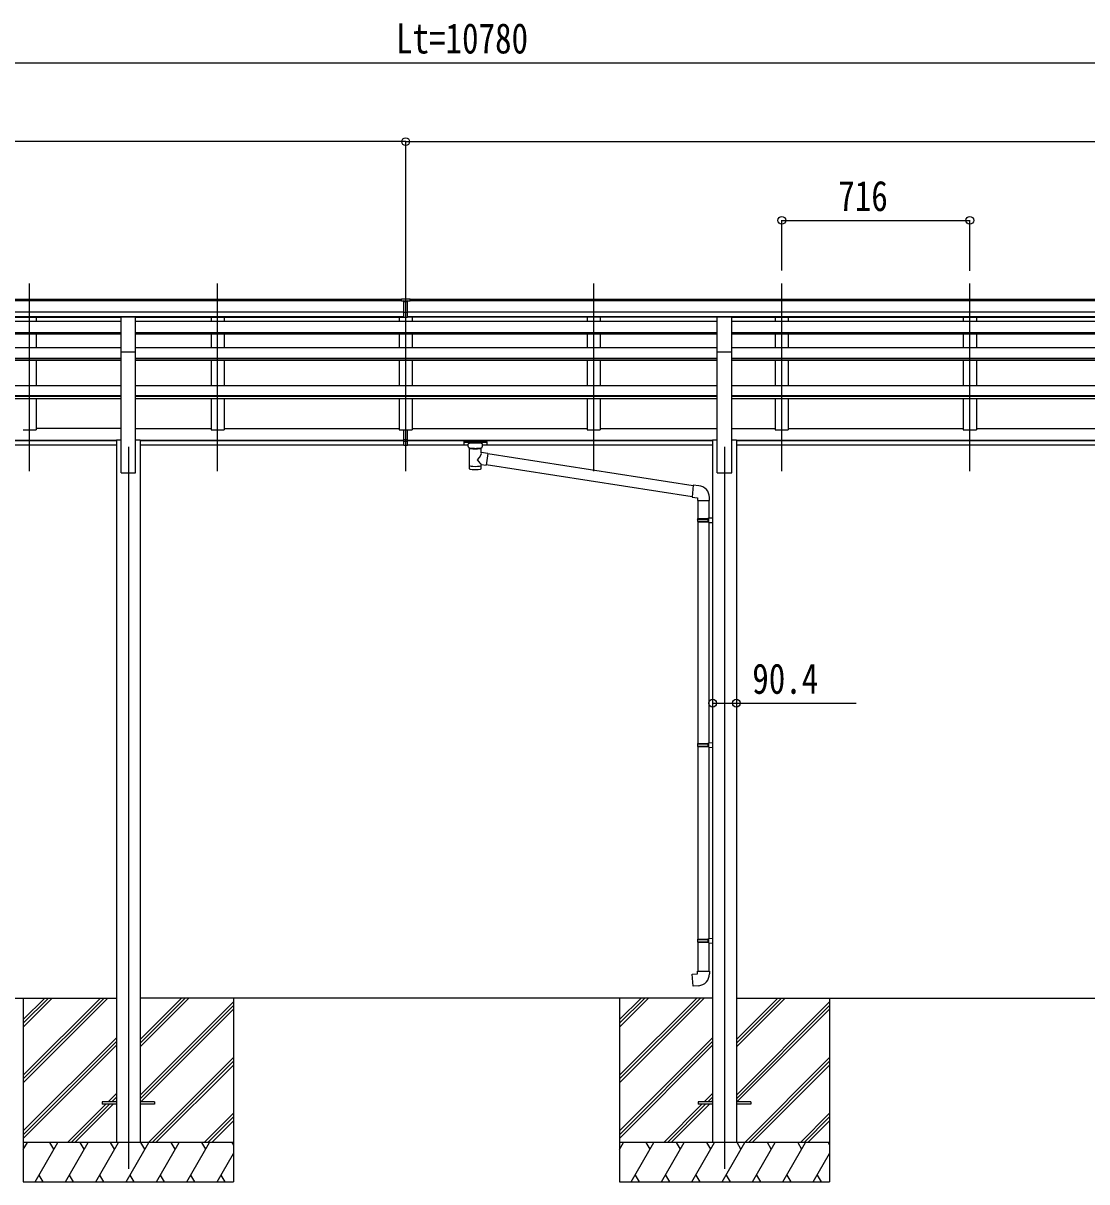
# Model space of a CAD drawing. Units: millimetres, scale not verified. Extents: x -14718 to 14718, y -10395 to 10395.
# Drawn here: x -1968 to 2082, y -6038 to -1624 of the extents above; entities that cross this region are included whole.
import ezdxf
from ezdxf.enums import TextEntityAlignment as Align

# ---------------------------------------------------------------- set-up
doc = ezdxf.new("R2010")
doc.units = ezdxf.units.MM
doc.header["$LTSCALE"] = 40
for name, color, linetype in [('0-3_YKK_12', 2, 'Continuous'), ('0-4_YKK_13', 4, 'Continuous'), ('0-5_YKK_A1', 4, 'Continuous'), ('0-6_YKK_D', 6, 'Continuous')]:
    doc.layers.add(name, color=color, linetype=linetype)
doc.styles.add('ＭＳ ゴシック', font='')
doc.styles.get('ＭＳ ゴシック').set_extended_font_data('MS Gothic')

msp = doc.modelspace()

# ---------------------------------------------------------------- linework, layer by layer
at = {"layer": '0-3_YKK_12'}
for p, q in [((-1943.43, -3331.29), (-1943.43, -2616.41)), ((-1227.43, -3331.29), (-1227.43, -2616.41)), ((-511.43, -3331.29), (-511.43, -2616.41)), ((204.57, -3331.29), (204.57, -2616.41)), ((920.57, -3331.29), (920.57, -2616.41)), ((1636.57, -3331.29), (1636.57, -2616.41)), ((-1567.43, -3237.5), (-1567.43, -5987.5)), ((702.57, -3237.5), (702.57, -5987.5))]:
    msp.add_line(p, q, dxfattribs=at)
at = {"layer": '0-4_YKK_13'}
for p, q in [((-527.93, -2682.06), (-527.93, -2674.22)), ((-527.93, -2682.06), (-517.93, -2682.06)), ((-511.43, -2682.88), (-517.93, -2682.48)), ((-517.93, -2684.06), (-504.93, -2684.06)), ((-504.93, -2682.54), (-511.43, -2682.86)), ((-504.93, -2745.69), (-504.93, -2680.41)), ((-517.93, -2725.58), (-511.43, -2725.75)), ((-511.43, -2725.75), (-504.93, -2725.58)), ((-1539.93, -2744.27), (-1594.93, -2744.27)), ((-1594.93, -2875.97), (-1594.93, -2744.27)), ((-1539.93, -2875.97), (-1539.93, -2744.27)), ((-517.93, -2744.63), (-511.43, -2745.02)), ((-511.43, -2745.02), (-504.93, -2744.63)), ((730.07, -2744.27), (675.07, -2744.27)), ((675.07, -2875.97), (675.07, -2744.27)), ((730.07, -2875.97), (730.07, -2744.27)), ((-1594.93, -2875.97), (-1539.93, -2875.97)), ((675.07, -2875.97), (730.07, -2875.97)), ((-517.93, -3210.52), (-517.93, -3173.03)), ((-504.93, -3210.52), (-504.93, -3173.03)), ((-517.93, -3210.52), (-504.93, -3210.52)), ((-517.93, -3232.76), (-517.93, -3210.52)), ((-517.93, -3215.92), (-504.93, -3215.92)), ((-504.93, -3232.76), (-504.93, -3210.52)), ((-289.93, -3218.98), (-289.93, -3229.74)), ((-289.93, -3219.17), (-289.93, -3220.71)), ((-287.93, -3218.31), (-204.93, -3218.31)), ((-287.93, -3220.49), (-204.93, -3220.49)), ((-202.93, -3218.98), (-202.93, -3229.74)), ((-517.93, -3231.69), (-511.43, -3232.09)), ((-511.43, -3232.09), (-504.93, -3231.69)), ((-287.93, -3230.4), (-273.43, -3230.4)), ((-273.43, -3237.21), (-273.43, -3226.93)), ((-269.33, -3241.71), (-269.35, -3322)), ((-223.53, -3259.28), (-223.53, -3241.7)), ((-198.31, -3263.19), (-223.53, -3259.28)), ((-219.43, -3237.21), (-219.43, -3226.93)), ((-219.43, -3230.4), (-204.93, -3230.4)), ((-198.31, -3263.19), (-205.33, -3308.45)), ((583.28, -3386.51), (-198.62, -3265.21)), ((-223.51, -3322), (-223.53, -3305.37)), ((-223.53, -3305.63), (-205.33, -3308.45)), ((579.61, -3428.44), (-205.06, -3306.71)), ((604.29, -3386.28), (583.45, -3384.46)), ((599.37, -3442.03), (645.37, -3442.03)), ((601.37, -3442.03), (601.37, -3511.56)), ((643.37, -3442.03), (643.37, -3509)), ((645.37, -3442.03), (645.37, -3431.11)), ((599.37, -3513.56), (600.37, -3511.56)), ((599.37, -3513.56), (643.37, -3513.56)), ((599.37, -3513.56), (599.37, -3521.56)), ((599.37, -3521.56), (643.37, -3521.56)), ((599.37, -3521.56), (600.37, -3523.56)), ((600.37, -3511.56), (643.37, -3511.56)), ((600.37, -3523.56), (643.37, -3523.56)), ((601.37, -3523.56), (601.37, -4367.74)), ((638.89, -3513.56), (638.46, -3511.56)), ((641.37, -3509.06), (657.37, -3508.59)), ((641.37, -3511.06), (641.37, -3509.06)), ((641.37, -3511.06), (643.37, -3511.06)), ((641.37, -3526.06), (641.37, -3524.06)), ((641.37, -3526.06), (657.37, -3526.53)), ((643.37, -3526.12), (643.37, -4365.19)), ((657.37, -3508.59), (657.37, -3526.53)), ((599.37, -4369.74), (600.37, -4367.74)), ((600.37, -4367.74), (643.37, -4367.74)), ((638.89, -4369.74), (638.46, -4367.74)), ((641.37, -4365.24), (657.37, -4364.77)), ((641.37, -4367.24), (641.37, -4365.24)), ((641.37, -4367.24), (643.37, -4367.24)), ((657.37, -4364.77), (657.37, -4382.71)), ((599.37, -4369.74), (643.37, -4369.74)), ((599.37, -4369.74), (599.37, -4377.74)), ((599.37, -4377.74), (643.37, -4377.74)), ((599.37, -4377.74), (600.37, -4379.74)), ((600.37, -4379.74), (643.37, -4379.74)), ((601.37, -4379.74), (601.37, -5112.9)), ((641.37, -4382.24), (641.37, -4380.24)), ((641.37, -4382.24), (657.37, -4382.71)), ((643.37, -4382.3), (643.37, -5110.35)), ((599.37, -5114.9), (600.37, -5112.9)), ((599.37, -5114.9), (643.37, -5114.9)), ((599.37, -5114.9), (599.37, -5122.9)), ((600.37, -5112.9), (643.37, -5112.9)), ((638.89, -5114.9), (638.46, -5112.9)), ((641.37, -5110.4), (657.37, -5109.93)), ((641.37, -5112.4), (641.37, -5110.4)), ((641.37, -5112.4), (643.37, -5112.4)), ((657.37, -5109.93), (657.37, -5127.87)), ((599.37, -5122.9), (643.37, -5122.9)), ((599.37, -5122.9), (600.37, -5124.9)), ((600.37, -5124.9), (643.37, -5124.9)), ((601.37, -5124.9), (601.37, -5234.9)), ((641.37, -5127.4), (641.37, -5125.4)), ((641.37, -5127.4), (657.37, -5127.87)), ((643.37, -5127.46), (643.37, -5234.9)), ((599.37, -5234.9), (645.37, -5234.9)), ((599.37, -5244.9), (599.37, -5234.9)), ((645.37, -5234.9), (645.37, -5245.82)), ((-1667.43, -5733), (-1667.43, -5742)), ((-1612.63, -5733), (-1667.43, -5733)), ((-1467.43, -5733), (-1522.23, -5733)), ((-1467.43, -5733), (-1467.43, -5742)), ((602.57, -5733), (602.57, -5742)), ((657.37, -5733), (602.57, -5733)), ((802.57, -5733), (747.77, -5733)), ((802.57, -5733), (802.57, -5742)), ((-1612.63, -5742), (-1667.43, -5742)), ((-1467.43, -5742), (-1522.23, -5742)), ((657.37, -5742), (602.57, -5742)), ((802.57, -5742), (747.77, -5742))]:
    msp.add_line(p, q, dxfattribs=at)
for points in [[(-527.93, -2674.22), (-509.93, -2674.06), (-494.93, -2674.19)], [(-504.93, -2745.69), (-511.43, -2746.09), (-517.93, -2745.69), (-517.93, -2680.35)], [(-504.93, -2682.02), (-494.93, -2681.93), (-494.93, -2674.19)], [(-504.93, -2726.69), (-508.19, -2726.77), (-511.43, -2726.85), (-514.67, -2726.77), (-517.93, -2726.69)], [(-289.93, -3218.98), (-289.89, -3218.78), (-289.81, -3218.65), (-289.71, -3218.55), (-289.61, -3218.49), (-289.49, -3218.45), (-289.2, -3218.38), (-288.71, -3218.34), (-288.16, -3218.32), (-287.93, -3218.31)], [(-204.93, -3218.31), (-204.58, -3218.32), (-204.05, -3218.34), (-203.6, -3218.4), (-203.29, -3218.47), (-203.13, -3218.57), (-203.01, -3218.71), (-202.94, -3218.89), (-202.93, -3218.98)], [(-504.93, -3232.76), (-511.43, -3233.16), (-517.93, -3232.76)], [(-289.93, -3229.74), (-289.89, -3229.93), (-289.81, -3230.07), (-289.71, -3230.16), (-289.61, -3230.22), (-289.49, -3230.27), (-289.2, -3230.33), (-288.71, -3230.38), (-288.16, -3230.4), (-287.93, -3230.4)], [(-273.39, -3237.15), (-273.42, -3237.51), (-273.17, -3238.47), (-272.65, -3239.35), (-271.85, -3240.19), (-270.73, -3240.99), (-269.33, -3241.71)], [(-223.53, -3241.7), (-223.3, -3241.61), (-221.94, -3240.87), (-220.83, -3240.02), (-220.07, -3239.16), (-219.61, -3238.26), (-219.44, -3237.37)], [(-204.93, -3230.4), (-204.58, -3230.4), (-204.05, -3230.37), (-203.6, -3230.32), (-203.29, -3230.24), (-203.13, -3230.15), (-203.01, -3230.01), (-202.94, -3229.83), (-202.93, -3229.74)], [(583.45, -3384.46), (579.45, -3430.28), (599.37, -3432.03), (599.37, -3442.03)], [(638.89, -3513.56), (638.89, -3521.56), (638.46, -3523.56)], [(641.37, -3524.06), (643.37, -3524.06), (643.37, -3511.06)], [(641.37, -4380.24), (643.37, -4380.24), (643.37, -4367.24)], [(638.89, -4369.74), (638.89, -4377.74), (638.46, -4379.74)], [(638.89, -5114.9), (638.89, -5122.9), (638.46, -5124.9)], [(641.37, -5125.4), (643.37, -5125.4), (643.37, -5112.4)], [(604.29, -5290.65), (583.45, -5292.47), (579.45, -5246.65), (599.37, -5244.9)]]:
    msp.add_lwpolyline(points, dxfattribs=at)
for centre, start, end in [((600.37, -3431.11), 0, 85), ((600.37, -5245.82), 275, 0)]:
    msp.add_arc(centre, 45, start, end, dxfattribs=at)
for centre, major_axis, ratio, start_param, end_param in [((-486.86, -2684.37), (24.57, -1.51), 0.121868, 3.1422238, 3.1491027), ((-287.93, -3220.71), (2, 0), 0.109601, 1.5707963, 3.1415927), ((-204.93, -3220.71), (2, 0), 0.109601, 0, 1.5707963), ((-246.43, -3226.93), (27, 0), 0.122176, 6.2831853, 9.424778), ((-246.42, -3242.16), (-22.91, 0.42), 0.072511, 0.0008029, 1.5715993), ((-246.42, -3243.79), (-22.91, 0.42), 0.072511, 0.0008029, 1.5715993), ((-246.44, -3242.16), (22.92, 0.42), 0.07247, 4.71158, 6.2823764), ((-246.44, -3243.79), (22.92, 0.42), 0.07247, 4.71158, 6.2823764), ((-246.43, -3285.82), (-22.81, -26.62), 0.234429, 1.6855472, 3.1268519), ((-235.43, -3237.21), (16, 0), 0.361356, 6.2636979, 6.2831853), ((-246.43, -3309.56), (22.91, 0), 0.122865, 3.1415927, 6.2831853), ((-243.88, -3283.18), (20.32, -22.25), 0.045535, 0.0389954, 1.3075346), ((-246.43, -3322), (22.92, 0), 0.101955, 3.1415499, 6.2833984)]:
    msp.add_ellipse(centre, major_axis=major_axis, ratio=ratio, start_param=start_param, end_param=end_param, dxfattribs=at)
at = {"layer": '0-5_YKK_A1'}
for p, q in [((-5516.93, -2675.63), (-527.93, -2675.63)), ((-5516.93, -2680.98), (-527.93, -2680.98)), ((-494.93, -2675.63), (5210.07, -2675.63)), ((-494.93, -2680.98), (5210.07, -2680.98)), ((-5516.93, -2724.51), (-517.93, -2724.51)), ((-504.93, -2724.51), (5210.07, -2724.51)), ((-5516.93, -2742.18), (-517.93, -2742.18)), ((-4439.93, -2744.55), (-1594.93, -2744.55)), ((-1594.93, -2760.41), (-4439.93, -2760.41)), ((-1918.43, -2744.64), (-1918.43, -2760.41)), ((-1539.93, -2744.55), (-517.93, -2744.55)), ((-511.43, -2760.41), (-1539.93, -2760.41)), ((-1252.43, -2744.64), (-1252.43, -2760.41)), ((-1202.43, -2744.64), (-1202.43, -2760.41)), ((-536.43, -2744.64), (-536.43, -2760.41)), ((675.07, -2760.41), (-511.43, -2760.41)), ((-504.93, -2742.18), (5210.07, -2742.18)), ((675.07, -2744.55), (-504.93, -2744.55)), ((-486.43, -2744.64), (-486.43, -2760.41)), ((179.57, -2744.64), (179.57, -2760.41)), ((229.57, -2744.64), (229.57, -2760.41)), ((730.07, -2744.55), (3975.07, -2744.55)), ((3975.07, -2760.41), (730.07, -2760.41)), ((895.57, -2744.64), (895.57, -2760.41)), ((945.57, -2744.64), (945.57, -2760.41)), ((1611.57, -2744.64), (1611.57, -2760.41)), ((1661.57, -2744.64), (1661.57, -2760.41)), ((-4439.93, -2802.11), (-1594.93, -2802.11)), ((-4439.93, -2803.8), (-1594.93, -2803.8)), ((-4439.93, -2808.21), (-1594.93, -2808.21)), ((-1918.43, -2808.21), (-1918.43, -2859.18)), ((-1539.93, -2802.11), (-511.43, -2802.11)), ((-1539.93, -2803.8), (-511.43, -2803.8)), ((-1539.93, -2808.21), (-511.43, -2808.21)), ((-1252.43, -2808.21), (-1252.43, -2859.18)), ((-1202.43, -2808.21), (-1202.43, -2859.18)), ((-536.43, -2808.21), (-536.43, -2859.18)), ((-511.43, -2802.11), (675.07, -2802.11)), ((-511.43, -2803.8), (675.07, -2803.8)), ((-511.43, -2808.21), (675.07, -2808.21)), ((-486.43, -2808.21), (-486.43, -2859.18)), ((179.57, -2808.21), (179.57, -2859.18)), ((229.57, -2808.21), (229.57, -2859.18)), ((730.07, -2802.11), (3975.07, -2802.11)), ((730.07, -2803.8), (3975.07, -2803.8)), ((730.07, -2808.21), (3975.07, -2808.21)), ((895.57, -2808.21), (895.57, -2859.18)), ((945.57, -2808.21), (945.57, -2859.18)), ((1611.57, -2808.21), (1611.57, -2859.18)), ((1661.57, -2808.21), (1661.57, -2859.18)), ((-4439.93, -2859.18), (-1594.93, -2859.18)), ((-1539.93, -2859.18), (-511.43, -2859.18)), ((-511.43, -2859.18), (675.07, -2859.18)), ((730.07, -2859.18), (3975.07, -2859.18)), ((-4439.93, -2899.83), (-1594.93, -2899.83)), ((-4439.93, -2901.52), (-1594.93, -2901.52)), ((-4439.93, -2908.24), (-1594.93, -2908.24)), ((-1918.43, -2908.24), (-1918.43, -3004.93)), ((-1594.93, -3337.5), (-1594.93, -2875.97)), ((-1539.93, -3337.5), (-1539.93, -2875.97)), ((-1539.93, -2899.83), (-511.43, -2899.83)), ((-1539.93, -2901.52), (-511.43, -2901.52)), ((-1539.93, -2908.24), (-511.27, -2908.24)), ((-1252.43, -2908.24), (-1252.43, -3004.93)), ((-1202.43, -2908.24), (-1202.43, -3004.93)), ((-536.43, -2908.24), (-536.43, -3004.93)), ((-511.43, -2899.83), (675.07, -2899.83)), ((-511.43, -2901.52), (675.07, -2901.52)), ((-511.27, -2908.24), (675.07, -2908.24)), ((-486.43, -2908.24), (-486.43, -3004.93)), ((179.57, -2908.24), (179.57, -3004.93)), ((229.57, -2908.24), (229.57, -3004.93)), ((675.07, -3337.5), (675.07, -2875.97)), ((730.07, -3337.5), (730.07, -2875.97)), ((730.07, -2899.83), (3975.07, -2899.83)), ((730.07, -2901.52), (3975.07, -2901.52)), ((730.07, -2908.24), (3975.07, -2908.24)), ((895.57, -2908.24), (895.57, -3004.93)), ((945.57, -2908.24), (945.57, -3004.93)), ((1611.57, -2908.24), (1611.57, -3004.93)), ((1661.57, -2908.24), (1661.57, -3004.93)), ((-4439.93, -3004.93), (-1594.93, -3004.93)), ((-1594.93, -3044.39), (-4439.93, -3044.39)), ((-1539.93, -3004.93), (-511.43, -3004.93)), ((-511.43, -3044.39), (-1539.93, -3044.39)), ((-511.43, -3004.93), (675.07, -3004.93)), ((675.07, -3044.39), (-511.43, -3044.39)), ((730.07, -3004.93), (3975.07, -3004.93)), ((3975.07, -3044.39), (730.07, -3044.39)), ((-1594.93, -3046.07), (-4439.93, -3046.07)), ((-1594.93, -3055.11), (-4439.93, -3055.11)), ((-1918.43, -3055.11), (-1918.43, -3173.03)), ((-511.43, -3046.07), (-1539.93, -3046.07)), ((-511.43, -3055.11), (-1539.93, -3055.11)), ((-1252.43, -3055.11), (-1252.43, -3173.03)), ((-1202.43, -3055.11), (-1202.43, -3173.03)), ((-536.43, -3055.11), (-536.43, -3173.03)), ((675.07, -3046.07), (-511.43, -3046.07)), ((675.07, -3055.11), (-511.43, -3055.11)), ((-486.43, -3055.11), (-486.43, -3173.03)), ((179.57, -3055.11), (179.57, -3173.03)), ((229.57, -3055.11), (229.57, -3173.03)), ((3975.07, -3046.07), (730.07, -3046.07)), ((3975.07, -3055.11), (730.07, -3055.11)), ((895.57, -3055.11), (895.57, -3173.03)), ((945.57, -3055.11), (945.57, -3173.03)), ((1611.57, -3055.11), (1611.57, -3173.03)), ((1661.57, -3055.11), (1661.57, -3173.03)), ((-1968.43, -3173.03), (-1918.43, -3173.03)), ((-1594.93, -3168.23), (-1918.43, -3168.23)), ((-1539.93, -3168.23), (-1252.43, -3168.23)), ((-1252.43, -3173.03), (-1202.43, -3173.03)), ((-1202.43, -3168.23), (-536.43, -3168.23)), ((-536.43, -3173.03), (-486.43, -3173.03)), ((-486.43, -3168.23), (179.57, -3168.23)), ((179.57, -3173.03), (229.57, -3173.03)), ((229.57, -3168.23), (675.07, -3168.23)), ((730.07, -3168.23), (895.57, -3168.23)), ((895.57, -3173.03), (945.57, -3173.03)), ((945.57, -3168.23), (1611.57, -3168.23)), ((1611.57, -3173.03), (1661.57, -3173.03)), ((1661.57, -3168.23), (2327.57, -3168.23)), ((-4422.23, -3212.54), (-1612.63, -3212.54)), ((-4422.23, -3213.92), (-1612.63, -3213.92)), ((-1612.63, -3211.12), (-1594.93, -3211.12)), ((-1612.63, -3211.12), (-1612.63, -5887.5)), ((-1522.23, -3212.54), (-517.93, -3212.54)), ((-1522.23, -3213.92), (-517.93, -3213.92)), ((-504.93, -3212.54), (657.37, -3212.54)), ((-504.93, -3213.92), (657.37, -3213.92)), ((657.37, -3211.12), (657.37, -5887.5)), ((657.37, -3211.12), (675.07, -3211.12)), ((730.07, -3211.12), (747.77, -3211.12)), ((747.77, -3211.12), (747.77, -5887.5)), ((747.77, -3212.54), (3957.37, -3212.54)), ((747.77, -3213.92), (3957.37, -3213.92)), ((-4422.23, -3231.09), (-1612.63, -3231.09)), ((-1522.23, -3231.09), (-517.93, -3231.09)), ((-504.93, -3231.09), (-273.43, -3231.09)), ((-219.43, -3231.09), (657.37, -3231.09)), ((747.77, -3231.09), (3957.37, -3231.09)), ((-1594.93, -3337.5), (-1539.93, -3337.5)), ((675.07, -3337.5), (730.07, -3337.5)), ((-4422.23, -5337.5), (-1612.63, -5337.5)), ((-1967.43, -5337.5), (-1967.43, -6037.5)), ((-1967.43, -5631.68), (-1673.25, -5337.5)), ((-1967.43, -5645.82), (-1659.11, -5337.5)), ((-1967.43, -5659.96), (-1644.97, -5337.5)), ((-1967.43, -5447.83), (-1857.1, -5337.5)), ((-1967.43, -5433.69), (-1871.24, -5337.5)), ((-1967.43, -5419.55), (-1885.38, -5337.5)), ((657.37, -5337.5), (-1522.23, -5337.5)), ((-1522.23, -5523.13), (-1336.6, -5337.5)), ((-1522.23, -5508.99), (-1350.74, -5337.5)), ((-1522.23, -5494.85), (-1364.88, -5337.5)), ((-1167.43, -5337.5), (-1167.43, -6037.5)), ((302.57, -5337.5), (302.57, -6037.5)), ((302.57, -5631.68), (596.75, -5337.5)), ((302.57, -5645.82), (610.89, -5337.5)), ((302.57, -5659.96), (625.03, -5337.5)), ((302.57, -5447.83), (412.9, -5337.5)), ((302.57, -5433.69), (398.76, -5337.5)), ((302.57, -5419.55), (384.62, -5337.5)), ((747.77, -5337.5), (3957.37, -5337.5)), ((747.77, -5523.13), (933.4, -5337.5)), ((747.77, -5508.99), (919.26, -5337.5)), ((747.77, -5494.85), (905.12, -5337.5)), ((1102.57, -5337.5), (1102.57, -6037.5)), ((-1522.23, -5706.98), (-1167.43, -5352.18)), ((-1522.23, -5721.12), (-1167.43, -5366.32)), ((-1519.97, -5733), (-1167.43, -5380.46)), ((747.77, -5706.98), (1102.57, -5352.18)), ((747.77, -5721.12), (1102.57, -5366.32)), ((750.03, -5733), (1102.57, -5380.46)), ((-1967.43, -5843.81), (-1612.63, -5489.01)), ((-1967.43, -5857.95), (-1612.63, -5503.15)), ((302.57, -5843.81), (657.37, -5489.01)), ((302.57, -5857.95), (657.37, -5503.15)), ((-1967.43, -5872.09), (-1612.63, -5517.29)), ((302.57, -5872.09), (657.37, -5517.29)), ((-1490.62, -5887.5), (-1167.43, -5564.31)), ((-1476.48, -5887.5), (-1167.43, -5578.45)), ((-1462.34, -5887.5), (-1167.43, -5592.59)), ((779.38, -5887.5), (1102.57, -5564.31)), ((793.52, -5887.5), (1102.57, -5578.45)), ((807.66, -5887.5), (1102.57, -5592.59)), ((-1644.49, -5733), (-1612.63, -5701.14)), ((-1630.35, -5733), (-1612.63, -5715.28)), ((-1616.2, -5733), (-1612.63, -5729.43)), ((625.51, -5733), (657.37, -5701.14)), ((639.65, -5733), (657.37, -5715.28)), ((653.8, -5733), (657.37, -5729.43)), ((-1798.99, -5887.5), (-1653.49, -5742)), ((-1784.85, -5887.5), (-1639.35, -5742)), ((-1770.7, -5887.5), (-1625.2, -5742)), ((-1278.49, -5887.5), (-1167.43, -5776.44)), ((471.01, -5887.5), (616.51, -5742)), ((485.15, -5887.5), (630.65, -5742)), ((499.3, -5887.5), (644.8, -5742)), ((991.51, -5887.5), (1102.57, -5776.44)), ((-1264.35, -5887.5), (-1167.43, -5790.58)), ((-1250.2, -5887.5), (-1167.43, -5804.73)), ((1005.65, -5887.5), (1102.57, -5790.58)), ((1019.8, -5887.5), (1102.57, -5804.73)), ((-1167.43, -5887.5), (-1967.43, -5887.5)), ((-1967.43, -5915), (-1951.55, -5887.5)), ((-1922.68, -6037.5), (-1836.08, -5887.5)), ((-1851.08, -5913.48), (-1866.08, -5887.5)), ((-1807.21, -6037.5), (-1720.61, -5887.5)), ((-1735.61, -5913.48), (-1750.61, -5887.5)), ((-1691.74, -6037.5), (-1605.14, -5887.5)), ((-1620.14, -5913.48), (-1635.14, -5887.5)), ((-1576.27, -6037.5), (-1489.67, -5887.5)), ((-1504.67, -5913.48), (-1519.67, -5887.5)), ((-1460.8, -6037.5), (-1374.2, -5887.5)), ((-1389.2, -5913.48), (-1404.2, -5887.5)), ((-1345.33, -6037.5), (-1258.73, -5887.5)), ((-1288.73, -5887.5), (-1273.73, -5913.48)), ((-1173.26, -5887.5), (-1167.43, -5897.6)), ((1102.57, -5887.5), (302.57, -5887.5)), ((302.57, -5915), (318.45, -5887.5)), ((347.32, -6037.5), (433.92, -5887.5)), ((418.92, -5913.48), (403.92, -5887.5)), ((462.79, -6037.5), (549.39, -5887.5)), ((534.39, -5913.48), (519.39, -5887.5)), ((578.26, -6037.5), (664.86, -5887.5)), ((649.86, -5913.48), (634.86, -5887.5)), ((693.73, -6037.5), (780.33, -5887.5)), ((765.33, -5913.48), (750.33, -5887.5)), ((809.2, -6037.5), (895.8, -5887.5)), ((880.8, -5913.48), (865.8, -5887.5)), ((924.67, -6037.5), (1011.27, -5887.5)), ((981.27, -5887.5), (996.27, -5913.48)), ((1096.74, -5887.5), (1102.57, -5897.6)), ((-1229.86, -6037.5), (-1167.43, -5929.36)), ((1040.14, -6037.5), (1102.57, -5929.36)), ((-1967.43, -6037.5), (-1167.43, -6037.5)), ((-1907.69, -6011.52), (-1892.69, -6037.5)), ((-1792.22, -6011.52), (-1777.22, -6037.5)), ((-1676.74, -6011.52), (-1661.74, -6037.5)), ((-1561.27, -6011.52), (-1546.28, -6037.5)), ((-1445.8, -6011.52), (-1430.81, -6037.5)), ((-1330.33, -6011.52), (-1315.34, -6037.5)), ((-1214.87, -6011.52), (-1199.87, -6037.5)), ((302.57, -6037.5), (1102.57, -6037.5)), ((362.31, -6011.52), (377.31, -6037.5)), ((477.78, -6011.52), (492.78, -6037.5)), ((593.26, -6011.52), (608.26, -6037.5)), ((708.73, -6011.52), (723.72, -6037.5)), ((824.2, -6011.52), (839.19, -6037.5)), ((939.67, -6011.52), (954.66, -6037.5)), ((1055.13, -6011.52), (1070.13, -6037.5))]:
    msp.add_line(p, q, dxfattribs=at)
msp.add_lwpolyline([(-1539.93, -3211.12), (-1522.23, -3211.12), (-1522.23, -5887.5)], dxfattribs=at)
at = {"layer": '0-6_YKK_D'}
for p, q in [((-5368.43, -1775.63), (5061.57, -1775.63)), ((-511.43, -2075.63), (-5523.43, -2075.63)), ((-511.43, -2640.85), (-511.43, -2074.63)), ((-511.43, -2640.85), (-511.43, -2074.63)), ((-511.43, -2075.63), (5216.57, -2075.63)), ((920.57, -2566.86), (920.57, -2374.63)), ((920.57, -2375.63), (1636.57, -2375.63)), ((1636.57, -2567.86), (1636.57, -2374.63))]:
    msp.add_line(p, q, dxfattribs=at)
msp.add_lwpolyline([(657.37, -4214.39), (747.77, -4214.39), (1204.07, -4214.39)], dxfattribs=at)
for centre in [(-511.43, -2075.63), (-511.43, -2075.63), (920.57, -2375.63), (1636.57, -2375.63), (657.37, -4214.39), (747.77, -4214.39)]:
    msp.add_circle(centre, 14.88, dxfattribs=at)

# ---------------------------------------------------------------- texts
at = {"layer": '0-6_YKK_D', "style": 'ＭＳ ゴシック', "width": 0.8}
for s, p in [('Lt=10780', (-548.23, -1774.63)), ('716', (1135.77, -2374.63)), ('90.4', (808.27, -4213.39))]:
    msp.add_text(s, height=115.5, dxfattribs=at).set_placement(p, align=Align.BOTTOM_LEFT)

doc.saveas('drawing.dxf')
